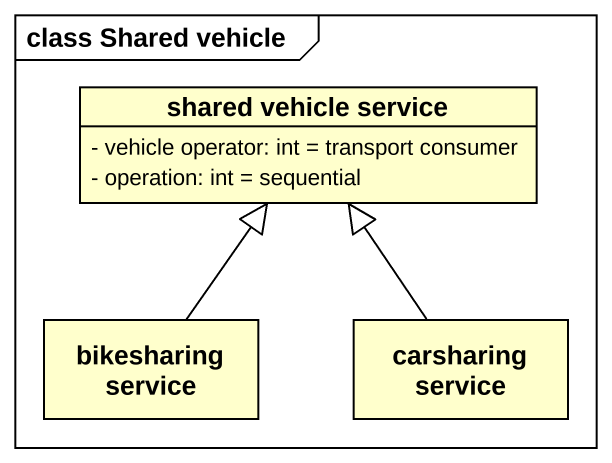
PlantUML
@startuml
mainframe class Shared vehicle
hide circle
hide empty members
skinparam classAttributeIconSize 0
class "shared vehicle service" as shared_vehicle_service {
  - vehicle operator: int = transport consumer
  - operation: int = sequential
}
class "bikesharing service" as bikesharing_service
class "carsharing service" as carsharing_service
bikesharing_service -up-|> shared_vehicle_service
carsharing_service -up-|> shared_vehicle_service
@enduml
